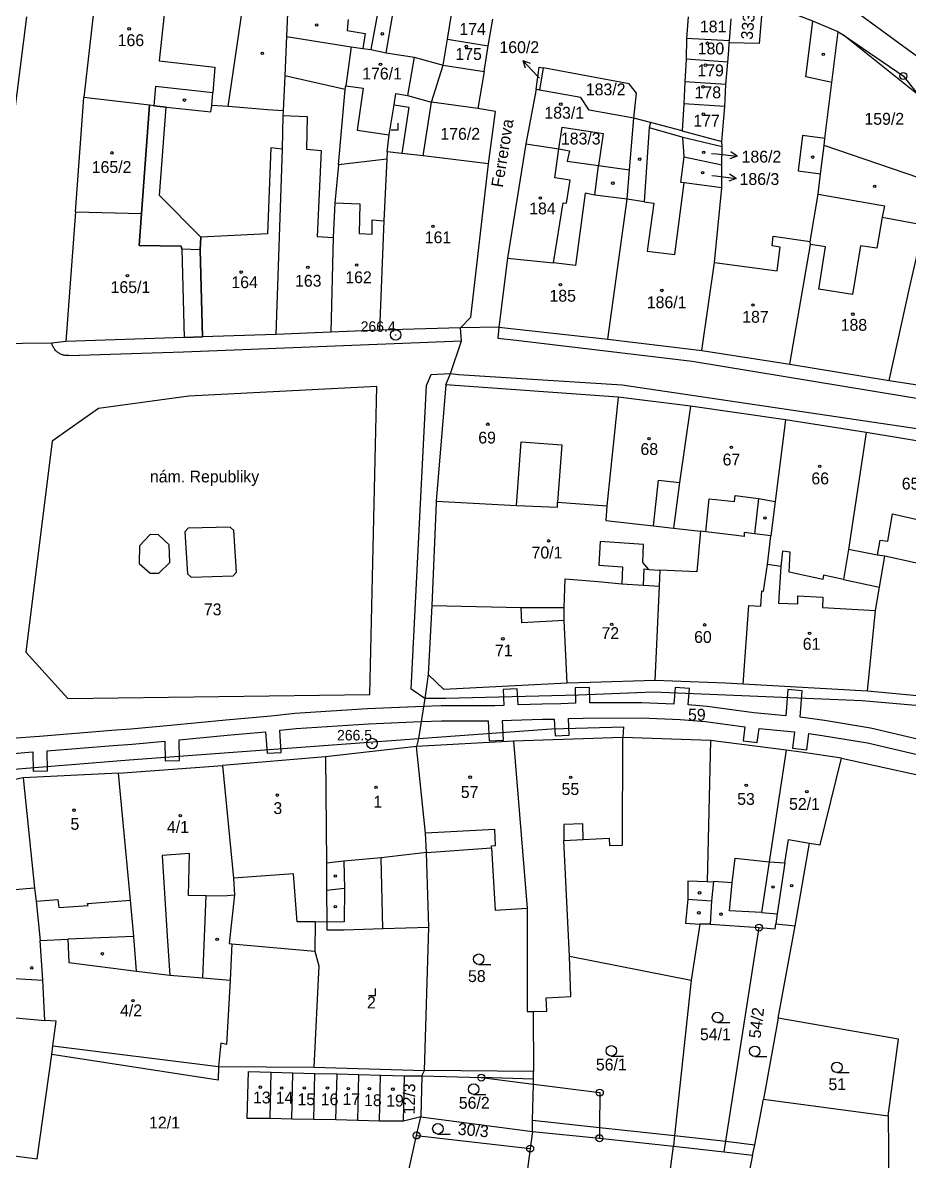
# Model space of a CAD drawing. Extents: x -784124 to -780570, y -980818 to -976926.
# Drawn here: x -782314.6 to -782187.5, y -979668 to -979504.8 of the extents above; entities that cross this region are included whole.
import ezdxf
from ezdxf.enums import TextEntityAlignment as Align

# ---------------------------------------------------------------- set-up
doc = ezdxf.new("R2010")
doc.units = 0
doc.header["$LTSCALE"] = 3.138375
doc.header["$MEASUREMENT"] = 0
doc.linetypes.add('0_051C', pattern=[0])
for name, color, linetype in [('1008', 1, 'CONTINUOUS'), ('101', 1, 'CONTINUOUS'), ('1016', 1, 'CONTINUOUS'), ('1029', 1, 'CONTINUOUS'), ('105', 1, 'CONTINUOUS'), ('18', 1, 'CONTINUOUS'), ('21800', 1, 'CONTINUOUS'), ('21900', 1, 'CONTINUOUS'), ('21999', 1, 'CONTINUOUS'), ('23700', 1, 'CONTINUOUS'), ('304', 1, 'CONTINUOUS'), ('319', 1, 'CONTINUOUS'), ('402', 1, 'CONTINUOUS'), ('404', 1, 'CONTINUOUS')]:
    doc.layers.add(name, color=color, linetype=linetype)

# ---------------------------------------------------------------- blocks, each defined once
blk = doc.blocks.new('4_02$0')
at = {"layer": '404', "color": 255, "linetype": 'Continuous'}
blk.add_circle((-0.01, 0), 0.175, dxfattribs=at)
blk = doc.blocks.new('1029$1')
at = {"layer": '1029', "color": 6, "linetype": 'Continuous'}
for p, q in [((0, 3), (-0.5, 2)), ((0, 0), (0, 3)), ((0, 3), (0.5, 2))]:
    blk.add_line(p, q, dxfattribs=at)
blk = doc.blocks.new('3_04$3')
at = {"layer": '304', "color": 255, "linetype": 'Continuous'}
blk.add_line((0.01, 0), (1.76, 0), dxfattribs=at)
blk.add_circle((0.01, 0.75), 0.75, dxfattribs=at)
blk = doc.blocks.new('3_19$9')
at = {"layer": '319', "color": 255, "linetype": 'Continuous'}
for p, q in [((-1, 0), (0, 0)), ((0, 0), (0, 1))]:
    blk.add_line(p, q, dxfattribs=at)
blk = doc.blocks.new('1_01$18')
at = {"layer": '101', "color": 3, "linetype": 'Continuous'}
for radius in [0.75, 0.03]:
    blk.add_circle((0, 0), radius, dxfattribs=at)
blk = doc.blocks.new('1_05$19')
at = {"layer": '105', "color": 3, "linetype": 'Continuous'}
for radius in [0.5, 0.0303]:
    blk.add_circle((0, 0), radius, dxfattribs=at)

msp = doc.modelspace()

# ---------------------------------------------------------------- linework, layer by layer
at = {"layer": '1029', "color": 255, "linetype": 'Continuous'}
for p, q in [((-782240.55, -979512.75), (-782240.87, -979512.41)), ((-782215.87, -979523.54), (-782215.17, -979523.61)), ((-782215.83, -979526.71), (-782215.32, -979526.77))]:
    msp.add_line(p, q, dxfattribs=at)
at = {"layer": '21800', "color": 255, "linetype": 'Continuous'}
for p, q in [((-782285.16, -979516.81), (-782282.76, -979500.5)), ((-782294.34, -979503.64), (-782295.04, -979510.26)), ((-782267.95, -979504.34), (-782268.09, -979505.9)), ((-782263.75, -979503.49), (-782264.72, -979508.66)), ((-782202.37, -979512.54), (-782201.34, -979504.6)), ((-782268.09, -979505.9), (-782265.51, -979506.33)), ((-782265.51, -979506.33), (-782265.84, -979508.52)), ((-782186.26, -979515.14), (-782196.99, -979506.52)), ((-782267.53, -979508.27), (-782268.29, -979513.85)), ((-782295.04, -979510.26), (-782287.09, -979511.19)), ((-782258.51, -979509.76), (-782259.45, -979515.25)), ((-782287.09, -979511.19), (-782287.37, -979514.84)), ((-782248.48, -979511.8), (-782249.36, -979517.11)), ((-782198.62, -979513.38), (-782202.37, -979512.54)), ((-782268.38, -979514.37), (-782268.29, -979513.85)), ((-782268.29, -979513.85), (-782265.82, -979514.19)), ((-782265.82, -979514.19), (-782266.67, -979520.22)), ((-782295.82, -979516.71), (-782287.63, -979517.58)), ((-782287.63, -979517.58), (-782287.51, -979516.67)), ((-782261.36, -979516.57), (-782259.26, -979516.91)), ((-782259.26, -979516.91), (-782260.28, -979523.56)), ((-782257.21, -979523.87), (-782256.03, -979516.18)), ((-782277.32, -979518.1), (-782273.82, -979518.25)), ((-782273.82, -979518.25), (-782273.94, -979522.94)), ((-782224.62, -979519.1), (-782224.79, -979519.82)), ((-782266.67, -979520.22), (-782262.07, -979520.85)), ((-782224.79, -979519.82), (-782225.51, -979530.48)), ((-782224.79, -979519.82), (-782219.99, -979521.2)), ((-782202.81, -979520.95), (-782203.45, -979526.05)), ((-782199.65, -979521.4), (-782202.81, -979520.95)), ((-782273.94, -979522.94), (-782271.85, -979523.11)), ((-782271.85, -979523.11), (-782272.39, -979535.46)), ((-782232.59, -979529.54), (-782232.07, -979525.29)), ((-782203.45, -979526.05), (-782200.24, -979526.47)), ((-782221.13, -979538.03), (-782219.8, -979527.77)), ((-782269.85, -979530.63), (-782266.31, -979530.76)), ((-782233.97, -979529.23), (-782235.38, -979539.58)), ((-782232.59, -979529.54), (-782233.97, -979529.23)), ((-782227.96, -979530.09), (-782232.59, -979529.54)), ((-782225.51, -979530.48), (-782227.96, -979530.09)), ((-782225.51, -979530.48), (-782224.14, -979530.65)), ((-782224.14, -979530.65), (-782225.08, -979537.54)), ((-782200.57, -979529.39), (-782191.06, -979531.05)), ((-782297.93, -979536.74), (-782297.59, -979532.15)), ((-782266.31, -979530.76), (-782266.37, -979535.03)), ((-782191.06, -979531.05), (-782191.41, -979532.66)), ((-782264.53, -979535.13), (-782264.52, -979533.05)), ((-782264.52, -979533.05), (-782262.84, -979533.18)), ((-782191.41, -979532.66), (-782192.16, -979537.14)), ((-782191.41, -979532.66), (-782185.48, -979533.76)), ((-782272.39, -979535.46), (-782270.09, -979535.61)), ((-782266.37, -979535.03), (-782264.53, -979535.13)), ((-782207.2, -979536.8), (-782207.04, -979535.39)), ((-782207.04, -979535.39), (-782201.72, -979536.18)), ((-782291.92, -979536.82), (-782297.93, -979536.74)), ((-782291.8, -979537.25), (-782291.92, -979536.82)), ((-782206.03, -979536.96), (-782207.2, -979536.8)), ((-782206.47, -979540.38), (-782206.03, -979536.96)), ((-782199.55, -979536.92), (-782201.7, -979536.58)), ((-782200.48, -979542.98), (-782199.55, -979536.92)), ((-782194.51, -979536.77), (-782195.65, -979543.76)), ((-782192.16, -979537.14), (-782194.51, -979536.77)), ((-782289.17, -979537.35), (-782288.86, -979549.84)), ((-782225.08, -979537.54), (-782221.13, -979538.03)), ((-782235.38, -979539.58), (-782238.53, -979539.21)), ((-782215.47, -979539.15), (-782206.47, -979540.38)), ((-782195.65, -979543.76), (-782200.48, -979542.98)), ((-782246.34, -979548.44), (-782246.5, -979550.01)), ((-782246.5, -979550.01), (-782243.86, -979550.29)), ((-782243.86, -979550.29), (-782218.64, -979553.29)), ((-782291.58, -979551.96), (-782251.72, -979550.42)), ((-782308.02, -979552.48), (-782291.58, -979551.96)), ((-782218.64, -979553.29), (-782157.85, -979563.32)), ((-782256.04, -979555.24), (-782253.3, -979555.1)), ((-782253.3, -979555.1), (-782252.15, -979555.22)), ((-782257.6, -979573.77), (-782256.74, -979556.82)), ((-782256.74, -979556.82), (-782256.04, -979555.24)), ((-782252.15, -979555.22), (-782228.7, -979556.7)), ((-782228.7, -979556.7), (-782179.4, -979564)), ((-782290.82, -979558.35), (-782303.74, -979560.1)), ((-782263.83, -979556.94), (-782290.82, -979558.35)), ((-782264.87, -979601.08), (-782263.83, -979556.94)), ((-782303.74, -979560.1), (-782310.4, -979564.77)), ((-782310.4, -979564.77), (-782314.19, -979595.01)), ((-782243.82, -979574.02), (-782243.15, -979564.87)), ((-782243.15, -979564.87), (-782237.31, -979565.31)), ((-782237.31, -979565.31), (-782237.94, -979573.53)), ((-782224.17, -979576.89), (-782223.49, -979570.39)), ((-782223.49, -979570.39), (-782220.46, -979570.72)), ((-782216.69, -979577.76), (-782216.19, -979573.04)), ((-782216.19, -979573.04), (-782212.58, -979573.44)), ((-782212.58, -979573.44), (-782212.48, -979572.57)), ((-782212.48, -979572.57), (-782209.13, -979572.99)), ((-782209.13, -979572.99), (-782209.72, -979578.07)), ((-782209.13, -979572.99), (-782206.76, -979573.44)), ((-782258.92, -979600.3), (-782257.6, -979573.77)), ((-782190.59, -979579.13), (-782189.92, -979575.21)), ((-782189.92, -979575.21), (-782181.55, -979577.1)), ((-782290.9, -979577.26), (-782291.39, -979577.77)), ((-782291.39, -979577.77), (-782291, -979583.79)), ((-782284.87, -979577.09), (-782290.9, -979577.26)), ((-782284.36, -979577.58), (-782284.87, -979577.09)), ((-782283.99, -979583.56), (-782284.36, -979577.58)), ((-782296.36, -979578.16), (-782297.86, -979579.77)), ((-782295.13, -979578.21), (-782296.36, -979578.16)), ((-782293.62, -979579.65), (-782295.13, -979578.21)), ((-782293.52, -979582.15), (-782293.62, -979579.65)), ((-782231.85, -979579.17), (-782232.01, -979582.56)), ((-782225.63, -979579.57), (-782231.85, -979579.17)), ((-782225.73, -979582.18), (-782225.63, -979579.57)), ((-782192.09, -979581.14), (-782191.7, -979578.98)), ((-782191.7, -979578.98), (-782190.59, -979579.13)), ((-782297.86, -979579.77), (-782297.93, -979582.3)), ((-782297.93, -979582.3), (-782296.34, -979583.72)), ((-782295.09, -979583.69), (-782293.52, -979582.15)), ((-782232.01, -979582.56), (-782228.63, -979582.77)), ((-782228.63, -979582.77), (-782228.74, -979585.23)), ((-782224.85, -979583.15), (-782225.73, -979582.18)), ((-782205.94, -979582.75), (-782206.29, -979588.01)), ((-782296.34, -979583.72), (-782295.09, -979583.69)), ((-782291, -979583.79), (-782290.47, -979584.26)), ((-782290.47, -979584.26), (-782284.47, -979584.08)), ((-782284.47, -979584.08), (-782283.99, -979583.56)), ((-782225.62, -979585.43), (-782223.37, -979585.58)), ((-782196.96, -979584.61), (-782191.8, -979585.71)), ((-782203.5, -979588.1), (-782203.51, -979586.95)), ((-782203.51, -979586.95), (-782199.93, -979587.12)), ((-782199.93, -979587.12), (-782199.96, -979588.63)), ((-782243.08, -979590.8), (-782243.17, -979588.64)), ((-782206.29, -979588.01), (-782203.5, -979588.1)), ((-782199.96, -979588.63), (-782192.36, -979589.06)), ((-782237.01, -979590.5), (-782243.08, -979590.8)), ((-782314.19, -979595.01), (-782308.15, -979601.67)), ((-782256.97, -979601.64), (-782258.92, -979600.3)), ((-782224.17, -979600.74), (-782234.94, -979601.19)), ((-782194.27, -979602), (-782224.17, -979600.74)), ((-782308.15, -979601.67), (-782264.87, -979601.08)), ((-782253.94, -979601.65), (-782256.97, -979601.64)), ((-782234.94, -979601.19), (-782253.94, -979601.65)), ((-782179.64, -979603.25), (-782194.27, -979602)), ((-782238.83, -979606.02), (-782228.5, -979605.7)), ((-782228.5, -979605.7), (-782228.6, -979607.26)), ((-782299.36, -979610.46), (-782257.87, -979607.39)), ((-782257.87, -979607.39), (-782238.83, -979606.02)), ((-782228.64, -979622.69), (-782228.6, -979607.26)), ((-782327.38, -979612.73), (-782299.36, -979610.46)), ((-782246.92, -979620.44), (-782256.89, -979620.97)), ((-782246.84, -979622.74), (-782246.92, -979620.44)), ((-782234.32, -979619.62), (-782237.05, -979619.73)), ((-782237.05, -979619.73), (-782237.05, -979622.02)), ((-782234.27, -979621.87), (-782234.32, -979619.62)), ((-782237.05, -979622.02), (-782234.27, -979621.87)), ((-782236.23, -979638.59), (-782237.05, -979622.02)), ((-782234.27, -979621.87), (-782230.54, -979621.7)), ((-782230.54, -979621.7), (-782230.51, -979622.74)), ((-782205.37, -979625.23), (-782204.86, -979621.89)), ((-782204.86, -979621.89), (-782201.85, -979622.4)), ((-782247.43, -979622.78), (-782246.84, -979622.74)), ((-782247.41, -979623.05), (-782247.43, -979622.78)), ((-782230.51, -979622.74), (-782228.64, -979622.69)), ((-782290.7, -979623.9), (-782294.63, -979624.16)), ((-782294.63, -979624.16), (-782293.9, -979635.71)), ((-782290.84, -979629.91), (-782290.7, -979623.9)), ((-782268.56, -979624.97), (-782271.09, -979625.24)), ((-782263.22, -979624.48), (-782268.56, -979624.97)), ((-782268.56, -979624.97), (-782268.5, -979628.91)), ((-782256.75, -979623.74), (-782263.22, -979624.48)), ((-782263.01, -979634.61), (-782263.22, -979624.48)), ((-782212.89, -979628.08), (-782212.47, -979624.54)), ((-782212.47, -979624.54), (-782207.59, -979625.06)), ((-782207.59, -979625.06), (-782208.72, -979632.34)), ((-782275.82, -979626.8), (-782284.4, -979627.41)), ((-782275.25, -979633.65), (-782275.82, -979626.8)), ((-782219.28, -979627.82), (-782219.29, -979630.41)), ((-782216.48, -979627.92), (-782219.28, -979627.82)), ((-782212.89, -979628.08), (-782215.58, -979627.9)), ((-782213.31, -979632.11), (-782212.89, -979628.08)), ((-782312.91, -979628.84), (-782315.73, -979629.09)), ((-782288.32, -979629.93), (-782290.84, -979629.91)), ((-782288.79, -979641.7), (-782288.32, -979629.93)), ((-782288.32, -979629.93), (-782285.31, -979629.88)), ((-782285.31, -979629.88), (-782284.27, -979629.78)), ((-782268.5, -979628.91), (-782271.08, -979629.18)), ((-782268.5, -979628.91), (-782268.52, -979633.69)), ((-782312.71, -979630.7), (-782309.59, -979630.45)), ((-782309.59, -979630.45), (-782309.45, -979631.61)), ((-782309.45, -979631.61), (-782305.24, -979631.33)), ((-782305.32, -979631.02), (-782299.18, -979630.56)), ((-782305.24, -979631.33), (-782305.32, -979631.02)), ((-782219.29, -979630.41), (-782219.62, -979633.87)), ((-782219.29, -979630.41), (-782215.9, -979630.66)), ((-782208.72, -979632.34), (-782213.31, -979632.11)), ((-782208.72, -979632.34), (-782206.47, -979632.51)), ((-782272.71, -979633.69), (-782275.25, -979633.65)), ((-782268.52, -979633.69), (-782271.03, -979633.7)), ((-782219.62, -979633.87), (-782217.56, -979634.01)), ((-782298.68, -979635.77), (-782308.16, -979636.15)), ((-782293.9, -979635.71), (-782293.53, -979641.32)), ((-782284.63, -979636.83), (-782272.73, -979637.89)), ((-782326.17, -979641.2), (-782311.72, -979642.04)), ((-782310.28, -979651.45), (-782286.55, -979654.41)), ((-782241.38, -979656.21), (-782248.87, -979655.99)), ((-782241.4, -979656.94), (-782241.38, -979656.21)), ((-782241.38, -979656.21), (-782241.37, -979655.1)), ((-782241.53, -979662.1), (-782241.4, -979656.94)), ((-782241.53, -979663.71), (-782241.53, -979662.1)), ((-782241.53, -979662.1), (-782231.94, -979663.13)), ((-782190.57, -979661.46), (-782190.5, -979666.33)), ((-782231.94, -979663.13), (-782221.18, -979664.28)), ((-782221.18, -979664.28), (-782213.81, -979665.13)), ((-782213.81, -979665.13), (-782209.66, -979665.61)), ((-782190.5, -979666.33), (-782190.49, -979671.21))]:
    msp.add_line(p, q, dxfattribs=at)
msp.add_lwpolyline([(-782308.02, -979552.48), (-782308.151, -979552.492), (-782308.283, -979552.496), (-782308.415, -979552.492), (-782308.547, -979552.48), (-782308.677, -979552.46), (-782308.806, -979552.432), (-782308.933, -979552.397), (-782309.058, -979552.354), (-782309.18, -979552.304), (-782309.299, -979552.246), (-782309.414, -979552.182), (-782309.525, -979552.11), (-782309.632, -979552.033), (-782309.733, -979551.948), (-782309.83, -979551.858), (-782309.921, -979551.762), (-782310.006, -979551.661), (-782310.084, -979551.555), (-782310.156, -979551.445), (-782310.222, -979551.33), (-782310.28, -979551.212), (-782310.331, -979551.09), (-782310.375, -979550.966), (-782310.411, -979550.839), (-782310.44, -979550.71)], dxfattribs=at)
at = {"layer": '21900', "color": 3, "linetype": 'Continuous'}
for p, q in [((-782303.91, -979498.15), (-782305.86, -979515.52)), ((-782276.55, -979501.25), (-782276.78, -979506.79)), ((-782315.85, -979518.27), (-782314.02, -979503.96)), ((-782253.72, -979507.17), (-782253.12, -979503.34)), ((-782247.87, -979508.11), (-782247.23, -979504.28)), ((-782219.23, -979503.95), (-782219.45, -979507.05)), ((-782213.31, -979507.39), (-782213.04, -979504.26)), ((-782195.25, -979503.15), (-782185.3, -979510.39)), ((-782197.74, -979506.12), (-782196.99, -979506.52)), ((-782276.78, -979506.79), (-782277.06, -979512.41)), ((-782254.35, -979510.87), (-782253.72, -979507.17)), ((-782253.72, -979507.17), (-782247.87, -979508.11)), ((-782219.45, -979507.05), (-782219.53, -979510.02)), ((-782213.31, -979507.39), (-782219.45, -979507.05)), ((-782213.33, -979507.69), (-782213.31, -979507.39)), ((-782256.03, -979516.18), (-782254.35, -979510.87)), ((-782219.53, -979510.02), (-782219.7, -979513.3)), ((-782213.54, -979510.48), (-782219.53, -979510.02)), ((-782213.81, -979513.68), (-782213.54, -979510.48)), ((-782277.06, -979512.41), (-782277.28, -979517.42)), ((-782239.99, -979511.29), (-782240.55, -979514.45)), ((-782241.03, -979514.35), (-782242.48, -979522.16)), ((-782240.55, -979514.45), (-782241.03, -979514.35)), ((-782219.7, -979513.3), (-782219.84, -979516.43)), ((-782213.81, -979513.68), (-782219.7, -979513.3)), ((-782213.98, -979516.81), (-782213.81, -979513.68)), ((-782307.06, -979531.89), (-782305.86, -979515.52)), ((-782296.46, -979516.64), (-782305.86, -979515.52)), ((-782295.82, -979516.71), (-782296.46, -979516.64)), ((-782219.84, -979516.43), (-782220.07, -979520.32)), ((-782213.98, -979516.81), (-782219.84, -979516.43)), ((-782214.39, -979521.85), (-782213.98, -979516.81)), ((-782227.65, -979525.87), (-782227.02, -979518.48)), ((-782220.07, -979520.32), (-782214.39, -979521.85)), ((-782242.48, -979522.16), (-782245.1, -979538.53)), ((-782242.48, -979522.16), (-782237.76, -979522.89)), ((-782214.4, -979525.16), (-782214.36, -979522.56)), ((-782214.36, -979522.56), (-782214.39, -979521.85)), ((-782184.21, -979527.7), (-782199.72, -979522.38)), ((-782277.41, -979522.92), (-782278.33, -979549.47)), ((-782262.39, -979523.29), (-782262.44, -979524.38)), ((-782219.81, -979524.03), (-782214.4, -979525.16)), ((-782262.44, -979524.38), (-782269.36, -979525.17)), ((-782232.07, -979525.29), (-782227.65, -979525.87)), ((-782214.41, -979528.48), (-782214.4, -979525.16)), ((-782307.06, -979531.89), (-782308.43, -979550.51)), ((-782245.1, -979538.53), (-782246.34, -979548.44)), ((-782251.85, -979548.55), (-782263.46, -979548.86)), ((-782246.34, -979548.44), (-782251.85, -979548.55)), ((-782246.34, -979548.44), (-782230.73, -979550.16)), ((-782291.49, -979549.93), (-782308.43, -979550.51)), ((-782270.47, -979549.18), (-782278.33, -979549.47)), ((-782263.46, -979548.86), (-782270.47, -979549.18)), ((-782230.73, -979550.16), (-782217.28, -979551.78)), ((-782217.28, -979551.78), (-782204.64, -979553.76)), ((-782204.64, -979553.76), (-782190.4, -979556.06)), ((-782253.97, -979556.72), (-782255.33, -979573.37)), ((-782229.24, -979558.48), (-782253.97, -979556.72)), ((-782190.4, -979556.06), (-782173.19, -979558.73)), ((-782229.24, -979558.48), (-782230.87, -979574.07)), ((-782218.9, -979559.76), (-782229.24, -979558.48)), ((-782205.26, -979561.7), (-782218.9, -979559.76)), ((-782193.72, -979563.52), (-782205.26, -979561.7)), ((-782193.72, -979563.52), (-782196.23, -979580.29)), ((-782179.18, -979565.93), (-782193.72, -979563.52)), ((-782221.3, -979577.24), (-782217.45, -979577.67)), ((-782207.86, -979582.47), (-782207.36, -979578.37)), ((-782208.42, -979586.27), (-782207.86, -979582.47)), ((-782236.99, -979588.63), (-782236.85, -979584.53)), ((-782236.85, -979584.53), (-782232.12, -979584.9)), ((-782225.62, -979585.43), (-782225.53, -979583.1)), ((-782255.96, -979588.33), (-782256.47, -979598.23)), ((-782211.32, -979599.6), (-782210.54, -979588.33)), ((-782193.51, -979600.61), (-782211.32, -979599.6)), ((-782177.97, -979602.09), (-782193.51, -979600.61)), ((-782258.17, -979608.54), (-782271.22, -979610.02)), ((-782244.24, -979607.76), (-782258.17, -979608.54)), ((-782244.24, -979607.76), (-782242.28, -979631.73)), ((-782205.19, -979609.05), (-782216.04, -979607.7)), ((-782271.22, -979610.02), (-782286, -979611.25)), ((-782300.88, -979612.34), (-782286, -979611.25)), ((-782314.57, -979613.04), (-782330.41, -979616.38)), ((-782300.88, -979612.34), (-782314.57, -979613.04)), ((-782256.75, -979623.74), (-782247.41, -979623.05)), ((-782256.39, -979634.45), (-782256.75, -979623.74)), ((-782257.02, -979654.99), (-782256.39, -979634.45)), ((-782216.06, -979633.99), (-782209.05, -979634.5)), ((-782206.64, -979633.97), (-782203.9, -979634.24)), ((-782206.3, -979647.49), (-782203.9, -979634.24)), ((-782284.63, -979636.83), (-782284.86, -979642.04)), ((-782308.01, -979639.51), (-782298.32, -979640.72)), ((-782284.86, -979642.04), (-782285.41, -979651.26)), ((-782326.51, -979646.51), (-782311.47, -979647.79)), ((-782206.3, -979647.49), (-782208.4, -979659.09)), ((-782286.55, -979654.41), (-782272.89, -979654.49)), ((-782272.89, -979654.49), (-782257.02, -979654.99)), ((-782279.16, -979661.84), (-782279.02, -979655.22)), ((-782279.02, -979655.22), (-782275.89, -979655.29)), ((-782276.05, -979661.97), (-782275.89, -979655.29)), ((-782275.89, -979655.29), (-782272.73, -979655.41)), ((-782272.89, -979662.02), (-782272.73, -979655.41)), ((-782272.73, -979655.41), (-782269.52, -979655.47)), ((-782269.73, -979662.05), (-782269.52, -979655.47)), ((-782269.52, -979655.47), (-782266.45, -979655.55)), ((-782266.59, -979662.16), (-782266.45, -979655.55)), ((-782266.45, -979655.55), (-782263.34, -979655.64)), ((-782263.45, -979662.25), (-782263.34, -979655.64)), ((-782263.34, -979655.64), (-782259.87, -979655.74)), ((-782260.02, -979662.25), (-782259.87, -979655.74)), ((-782259.87, -979655.74), (-782257.39, -979655.74)), ((-782257.39, -979655.74), (-782257.55, -979661.61)), ((-782257.39, -979655.74), (-782257.02, -979654.99)), ((-782257.39, -979655.74), (-782248.87, -979655.99)), ((-782276.05, -979661.97), (-782279.16, -979661.84)), ((-782272.89, -979662.02), (-782276.05, -979661.97)), ((-782269.73, -979662.05), (-782272.89, -979662.02)), ((-782266.59, -979662.16), (-782269.73, -979662.05)), ((-782263.45, -979662.25), (-782266.59, -979662.16)), ((-782260.02, -979662.25), (-782263.45, -979662.25)), ((-782257.55, -979661.61), (-782260.02, -979662.25)), ((-782258.15, -979664.29), (-782257.55, -979661.61)), ((-782257.55, -979661.61), (-782241.53, -979663.71)), ((-782261.76, -979680.45), (-782258.15, -979664.29)), ((-782258.15, -979664.29), (-782241.87, -979666.18)), ((-782241.53, -979663.71), (-782241.87, -979666.18)), ((-782241.53, -979663.71), (-782231.95, -979664.68)), ((-782231.94, -979663.13), (-782231.95, -979664.68)), ((-782231.95, -979664.68), (-782221.33, -979665.83)), ((-782223.58, -979683.31), (-782221.33, -979665.83)), ((-782221.33, -979665.83), (-782214.05, -979666.65)), ((-782241.87, -979666.18), (-782243.26, -979676.43)), ((-782214.05, -979666.65), (-782210.01, -979667.11)), ((-782210.01, -979667.11), (-782210.52, -979669.72))]:
    msp.add_line(p, q, dxfattribs=at)
for points in [[(-782262.51, -979509.14), (-782261.6, -979503.87), (-782261.12, -979500.66), (-782260.93, -979499.63), (-782259.58, -979490.45)], [(-782208.58, -979502.13), (-782209.05, -979507.76), (-782213.33, -979507.69)], [(-782197.74, -979506.12), (-782201.34, -979504.6), (-782203.61, -979503.74), (-782208.58, -979502.13)], [(-782199.72, -979522.38), (-782199.65, -979521.4), (-782198.62, -979513.38), (-782197.74, -979506.12)], [(-782276.78, -979506.79), (-782267.53, -979508.27), (-782265.84, -979508.52), (-782264.72, -979508.66), (-782262.51, -979509.14)], [(-782213.54, -979510.48), (-782213.39, -979508.79), (-782213.33, -979507.69)], [(-782196.99, -979506.52), (-782188.39, -979512.44), (-782186.26, -979515.14)], [(-782262.51, -979509.14), (-782258.51, -979509.76), (-782254.35, -979510.87)], [(-782254.35, -979510.87), (-782248.48, -979511.8), (-782247.87, -979508.11)], [(-782269.36, -979525.17), (-782268.38, -979514.37), (-782277.06, -979512.41)], [(-782241.03, -979514.35), (-782240.56, -979511.19), (-782239.99, -979511.29)], [(-782227.02, -979518.48), (-782226.64, -979514.92), (-782227.68, -979513.56), (-782239.99, -979511.29)], [(-782277.28, -979517.42), (-782279.54, -979517.28), (-782285.16, -979516.81), (-782287.51, -979516.67), (-782287.37, -979514.84)], [(-782262.39, -979523.29), (-782262.07, -979520.85), (-782261.36, -979516.57), (-782261.12, -979514.93), (-782259.45, -979515.25), (-782256.03, -979516.18)], [(-782227.02, -979518.48), (-782233.39, -979517.35), (-782234.61, -979515.51), (-782240.55, -979514.45)], [(-782307.06, -979531.89), (-782297.59, -979532.15), (-782296.46, -979516.64)], [(-782277.28, -979517.42), (-782277.32, -979518.1), (-782277.41, -979522.92)], [(-782247.85, -979525.03), (-782246.86, -979517.52), (-782249.36, -979517.11), (-782256.03, -979516.18)], [(-782220.07, -979520.32), (-782224.62, -979519.1), (-782227.02, -979518.48)], [(-782219.81, -979524.03), (-782219.99, -979521.2), (-782214.36, -979522.56)], [(-782204.64, -979553.76), (-782201.7, -979536.58), (-782201.72, -979536.18), (-782200.57, -979529.39), (-782200.24, -979526.47), (-782199.72, -979522.38)], [(-782277.41, -979522.92), (-782279.06, -979522.75), (-782279.52, -979535.08), (-782289.08, -979535.54), (-782289.17, -979537.35), (-782291.8, -979537.25), (-782291.49, -979549.93)], [(-782247.85, -979525.03), (-782257.21, -979523.87), (-782260.28, -979523.56), (-782262.39, -979523.29)], [(-782245.1, -979538.53), (-782238.53, -979539.21), (-782237.12, -979530.64), (-782236.64, -979530.68), (-782236.12, -979527.38), (-782238.35, -979527.02), (-782237.76, -979522.89)], [(-782214.41, -979528.48), (-782219.8, -979527.77), (-782220.29, -979527.7), (-782219.81, -979524.03)], [(-782269.36, -979525.17), (-782269.85, -979530.63), (-782270.09, -979535.61), (-782270.47, -979549.18)], [(-782262.44, -979524.38), (-782262.84, -979533.18), (-782263.46, -979548.86)], [(-782251.85, -979548.55), (-782250.39, -979547.01), (-782247.85, -979525.03)], [(-782230.73, -979550.16), (-782227.96, -979530.09), (-782227.65, -979525.87)], [(-782217.28, -979551.78), (-782215.47, -979539.15), (-782214.41, -979528.48)], [(-782190.4, -979556.06), (-782187.38, -979542.44), (-782186.56, -979538.7), (-782185.48, -979533.76), (-782184.21, -979527.7)], [(-782253.97, -979556.72), (-782253.3, -979555.1), (-782251.72, -979550.42), (-782251.85, -979548.55)], [(-782278.33, -979549.47), (-782288.86, -979549.84), (-782291.49, -979549.93)], [(-782308.43, -979550.51), (-782310.44, -979550.71), (-782318.92, -979550.84), (-782322.72, -979550.75)], [(-782218.9, -979559.76), (-782220.46, -979570.72), (-782221.3, -979577.24)], [(-782205.26, -979561.7), (-782206.76, -979573.44), (-782207.36, -979578.37)], [(-782255.33, -979573.37), (-782255.35, -979573.63), (-782255.96, -979588.33)], [(-782255.33, -979573.37), (-782243.82, -979574.02), (-782237.94, -979574.25), (-782237.94, -979573.53), (-782230.87, -979574.07)], [(-782230.87, -979574.07), (-782231.01, -979576.13), (-782224.17, -979576.89), (-782221.3, -979577.24)], [(-782217.45, -979577.67), (-782217.98, -979583.5), (-782223.29, -979583.26)], [(-782207.36, -979578.37), (-782209.72, -979578.07), (-782211.19, -979577.87), (-782211.21, -979578.43), (-782212.69, -979578.27), (-782216.69, -979577.76), (-782217.45, -979577.67)], [(-782196.23, -979580.29), (-782196.96, -979584.61), (-782199.81, -979583.99), (-782199.92, -979584.62), (-782204.75, -979583.54), (-782204.6, -979580.71), (-782205.69, -979580.54), (-782205.94, -979582.75), (-782207.86, -979582.47)], [(-782191.02, -979581.28), (-782192.09, -979581.14), (-782196.23, -979580.29)], [(-782193.51, -979600.61), (-782192.36, -979589.06), (-782191.8, -979585.71), (-782191.02, -979581.28)], [(-782182.82, -979582.84), (-782186.69, -979582.22), (-782191.02, -979581.28)], [(-782225.53, -979583.1), (-782224.85, -979583.15), (-782223.29, -979583.26)], [(-782223.29, -979583.26), (-782223.37, -979585.58), (-782224, -979599.08)], [(-782232.12, -979584.9), (-782228.74, -979585.23), (-782225.62, -979585.43)], [(-782210.54, -979588.33), (-782208.8, -979588.44), (-782208.66, -979586.25), (-782208.42, -979586.27)], [(-782255.96, -979588.33), (-782243.17, -979588.64), (-782236.99, -979588.63)], [(-782236.55, -979599.45), (-782237.01, -979590.5), (-782236.99, -979588.63)], [(-782256.47, -979598.23), (-782256.97, -979601.64), (-782257.87, -979607.39), (-782258.17, -979608.54)], [(-782236.55, -979599.45), (-782254.27, -979600.35), (-782256.47, -979598.23)], [(-782224, -979599.08), (-782233.23, -979599.39), (-782236.55, -979599.45)], [(-782211.32, -979599.6), (-782213.88, -979599.46), (-782224, -979599.08)], [(-782197.25, -979610.21), (-782180.68, -979613.85), (-782178.35, -979603.35), (-782177.97, -979602.09)], [(-782216.04, -979607.7), (-782228.6, -979607.26), (-782244.24, -979607.76)], [(-782256.75, -979623.74), (-782256.89, -979620.97), (-782258.17, -979608.54)], [(-782216.04, -979607.7), (-782216.48, -979627.92), (-782215.58, -979627.9), (-782215.9, -979630.66), (-782216.06, -979633.99)], [(-782271.22, -979610.02), (-782271.09, -979625.24), (-782271.08, -979629.18), (-782271.03, -979633.7)], [(-782205.19, -979609.05), (-782207.59, -979625.06), (-782205.37, -979625.23), (-782206.47, -979632.51), (-782206.64, -979633.97)], [(-782197.25, -979610.21), (-782203, -979609.36), (-782205.19, -979609.05)], [(-782203.9, -979634.24), (-782201.85, -979622.4), (-782200.29, -979622.62), (-782197.25, -979610.21)], [(-782286, -979611.25), (-782284.4, -979627.41), (-782284.27, -979629.78), (-782285.03, -979636.79), (-782284.63, -979636.83)], [(-782314.57, -979613.04), (-782312.91, -979628.84), (-782312.71, -979630.7), (-782312.11, -979636.35)], [(-782298.32, -979640.72), (-782298.68, -979635.77), (-782299.18, -979630.56), (-782300.88, -979612.34)], [(-782247.41, -979623.05), (-782246.9, -979631.99), (-782242.28, -979631.73)], [(-782242.28, -979631.73), (-782242.32, -979646.54), (-782241.42, -979646.53)], [(-782271.03, -979633.7), (-782272.71, -979633.69), (-782272.73, -979637.89), (-782272.17, -979639.98), (-782272.89, -979654.49)], [(-782271.03, -979633.7), (-782271.03, -979634.83), (-782268.53, -979634.83), (-782263.01, -979634.61), (-782256.39, -979634.45)], [(-782216.06, -979633.99), (-782217.56, -979634.01), (-782218.78, -979642.04)], [(-782214.05, -979666.65), (-782213.81, -979665.13), (-782209.05, -979634.5)], [(-782209.05, -979634.5), (-782206.77, -979634.66), (-782206.64, -979633.97)], [(-782312.11, -979636.35), (-782308.16, -979636.15), (-782308.01, -979639.51)], [(-782311.47, -979647.79), (-782311.72, -979642.04), (-782312.11, -979636.35)], [(-782241.42, -979646.53), (-782239.47, -979646.48), (-782239.6, -979644.58), (-782236.02, -979644.38), (-782236.23, -979638.59), (-782218.78, -979642.04)], [(-782298.32, -979640.72), (-782293.53, -979641.32), (-782288.79, -979641.7), (-782284.86, -979642.04)], [(-782218.78, -979642.04), (-782221.18, -979664.28), (-782221.33, -979665.83)], [(-782241.42, -979646.53), (-782241.37, -979655.1), (-782257.02, -979654.99)], [(-782310.45, -979652.69), (-782310.28, -979651.45), (-782309.8, -979647.9), (-782311.47, -979647.79)], [(-782208.4, -979659.09), (-782190.57, -979661.46), (-782189.07, -979650.48), (-782206.3, -979647.49)], [(-782285.41, -979651.26), (-782286.21, -979651.08), (-782286.55, -979654.41)], [(-782340.51, -979664), (-782312.56, -979667.63), (-782310.45, -979652.69)], [(-782286.55, -979654.41), (-782286.58, -979656.36), (-782310.45, -979652.69)], [(-782279.16, -979661.84), (-782282.46, -979661.85), (-782282.25, -979655.14), (-782279.02, -979655.22)], [(-782248.87, -979655.99), (-782241.4, -979656.94), (-782231.89, -979658.15), (-782231.94, -979663.13)], [(-782210.01, -979667.11), (-782209.66, -979665.61), (-782208.4, -979659.09)]]:
    msp.add_lwpolyline(points, dxfattribs=at)
at = {"layer": '21999', "color": 3, "linetype": 'Continuous'}
for points in [[(-782287.37, -979514.84), (-782295.56, -979513.97), (-782295.82, -979516.71)], [(-782237.76, -979522.89), (-782237.28, -979519.77), (-782231.39, -979520.69), (-782232.07, -979525.29)], [(-782237.76, -979522.89), (-782236.24, -979523.17), (-782236.56, -979524.63), (-782232.07, -979525.29)]]:
    msp.add_lwpolyline(points, dxfattribs=at)
at = {"layer": '23700', "color": 255, "linetype": '0_051C'}
msp.add_lwpolyline([(-782294.07, -979516.89), (-782295.82, -979516.71), (-782296.46, -979516.64), (-782297.59, -979532.15), (-782297.93, -979536.74), (-782291.92, -979536.82), (-782291.8, -979537.25), (-782291.49, -979549.93), (-782288.86, -979549.84), (-782289.17, -979537.35), (-782289.08, -979535.54), (-782295, -979529.57), (-782294.07, -979516.89)], close=True, dxfattribs=at)
for points in [[(-782186.16, -979607.53), (-782193.1, -979605.9), (-782199.7, -979604.82), (-782203.18, -979604.35), (-782202.89, -979600.54), (-782204.93, -979600.38), (-782205.22, -979604.16), (-782209.82, -979603.72), (-782216.52, -979602.83), (-782219.21, -979602.58), (-782219.04, -979600.25), (-782221.08, -979600.1), (-782221.26, -979602.45), (-782225.88, -979602.27), (-782233.3, -979602.3), (-782233.37, -979600.08), (-782235.42, -979600.14), (-782235.35, -979602.34), (-782237.48, -979602.43), (-782240.14, -979602.48), (-782243.61, -979602.59), (-782243.72, -979600.28), (-782245.76, -979600.38), (-782245.66, -979602.67), (-782246.93, -979602.72), (-782254.64, -979602.7), (-782257.15, -979602.8), (-782265.17, -979603.14), (-782275.62, -979603.79), (-782278.98, -979604.18), (-782285.5, -979604.76), (-782293.41, -979605.53), (-782299.12, -979606.05), (-782301.82, -979606.24), (-782312.23, -979607.09), (-782316.18, -979607.41)], [(-782315.98, -979609.56), (-782313.16, -979609.31), (-782313.12, -979612.06), (-782311.07, -979612.02), (-782311.11, -979609.17), (-782301.66, -979608.4), (-782298.94, -979608.21), (-782294.26, -979607.77), (-782294.21, -979610.58), (-782292.16, -979610.54), (-782292.21, -979607.58), (-782285.3, -979606.91), (-782279.81, -979606.42), (-782279.59, -979609.52), (-782277.55, -979609.38), (-782277.77, -979606.21), (-782275.43, -979605.95), (-782265.05, -979605.3), (-782257.49, -979604.98), (-782254.6, -979604.86), (-782247.88, -979604.88), (-782247.74, -979607.71), (-782245.7, -979607.61), (-782245.83, -979604.83), (-782244.55, -979604.78), (-782240.08, -979604.64), (-782238.43, -979604.61), (-782238.31, -979607.02), (-782236.27, -979606.92), (-782236.38, -979604.55), (-782234.27, -979604.46), (-782225.92, -979604.43), (-782220.38, -979604.65), (-782216.76, -979604.97), (-782211.09, -979605.73), (-782211.35, -979607.73), (-782209.31, -979607.99), (-782209.06, -979605.96), (-782203.96, -979606.46), (-782204.25, -979608.76), (-782202.21, -979609.02), (-782201.93, -979606.7), (-782200.02, -979606.96), (-782193.52, -979608.02), (-782186.6, -979609.65)]]:
    msp.add_lwpolyline(points, dxfattribs=at)

# ---------------------------------------------------------------- block references
at = {"layer": '101', "color": 0, "linetype": 'ByBlock'}
for p in [(-782261.15, -979549.55), (-782264.54, -979608.12)]:
    msp.add_blockref('1_01$18', p, dxfattribs=at)
at = {"layer": '1029', "color": 0, "linetype": 'ByBlock'}
for p, rotation in [((-782240.87, -979512.41), 43), ((-782215.17, -979523.61), 264), ((-782215.32, -979526.77), 263)]:
    msp.add_blockref('1029$1', p, dxfattribs=dict(at, rotation=rotation))
at = {"layer": '105', "color": 0, "linetype": 'ByBlock'}
for p in [(-782188.39, -979512.44), (-782209.05, -979634.5), (-782248.87, -979655.99), (-782231.89, -979658.15), (-782258.15, -979664.29), (-782231.95, -979664.68), (-782241.87, -979666.18)]:
    msp.add_blockref('1_05$19', p, dxfattribs=at)
at = {"layer": '304', "color": 0, "linetype": 'ByBlock'}
for p in [(-782249.25, -979639.78), (-782215.02, -979648.12), (-782230.25, -979652.91), (-782209.69, -979652.97), (-782197.91, -979655.27), (-782249.98, -979658.4), (-782255.11, -979664.08)]:
    msp.add_blockref('3_04$3', p, dxfattribs=at)
at = {"layer": '319', "color": 0, "linetype": 'ByBlock'}
for p in [(-782260.78, -979520.18), (-782264.03, -979644.22)]:
    msp.add_blockref('3_19$9', p, dxfattribs=at)
at = {"layer": '402', "color": 0, "linetype": 'ByBlock'}
for p in [(-782272.46, -979505.13), (-782263.07, -979506.4), (-782280.26, -979509.2), (-782199.85, -979509.32), (-782291.42, -979515.9), (-782226.15, -979524.36), (-782201.36, -979524.07), (-782230.01, -979527.8), (-782192.47, -979528.26), (-782208.2, -979575.79), (-782269.8, -979627.1), (-782207.05, -979628.67), (-782204.37, -979628.48), (-782217.58, -979629.51), (-782269.8, -979631.49), (-782217.68, -979632.38), (-782214.52, -979632.57), (-782286.73, -979636.19), (-782303.19, -979638.25), (-782313.32, -979640.27)]:
    msp.add_blockref('4_02$0', p, dxfattribs=at)
at = {"layer": '404', "color": 0, "linetype": 'ByBlock'}
for p in [(-782299.35, -979505.68), (-782216.46, -979507.74), (-782251.01, -979508.21), (-782263.32, -979510.77), (-782216.73, -979510.89), (-782217.09, -979513.99), (-782237.47, -979516.48), (-782217.04, -979517.91), (-782301.81, -979523.46), (-782216.98, -979523.38), (-782217.14, -979526.31), (-782240.39, -979529.93), (-782255.8, -979533.98), (-782283.29, -979540.55), (-782273.73, -979539.85), (-782266.73, -979539.53), (-782299.59, -979541.06), (-782237.52, -979542.36), (-782222.99, -979543.18), (-782209.91, -979545.27), (-782195.6, -979546.58), (-782247.93, -979562.35), (-782224.82, -979564.42), (-782213.02, -979565.66), (-782200.35, -979568.37), (-782239.21, -979579.07), (-782230.16, -979591.02), (-782216.86, -979591.11), (-782201.81, -979592.33), (-782245.78, -979593.11), (-782250.46, -979612.94), (-782236.06, -979612.97), (-782210.89, -979614.11), (-782278.12, -979615.51), (-782263.95, -979614.4), (-782202.2, -979615), (-782307.26, -979617.67), (-782292.02, -979618.45), (-782298.81, -979644.97), (-782280.55, -979657.37), (-782277.47, -979657.49), (-782274.23, -979657.48), (-782270.92, -979657.5), (-782267.94, -979657.57), (-782264.9, -979657.57), (-782261.55, -979657.65)]:
    msp.add_blockref('4_02$0', p, dxfattribs=at)

# ---------------------------------------------------------------- texts
at = {"layer": '1008', "color": 255, "linetype": 'Continuous'}
msp.add_text('Ferrerova', height=1.7, rotation=81, dxfattribs=at).set_placement((-782245.29, -979528.57), align=Align.BOTTOM_LEFT)
msp.add_text('nám. Republiky', height=1.7, dxfattribs=at).set_placement((-782288.55, -979571.2), align=Align.BOTTOM_CENTER)
at = {"layer": '1016', "color": 214, "linetype": 'Continuous'}
for s, p in [('266.4', (-782261.15, -979549.55)), ('266.5', (-782264.54, -979608.12))]:
    msp.add_text(s, height=1.5, dxfattribs=at).set_placement(p, align=Align.BOTTOM_RIGHT)
at = {"layer": '18', "color": 255, "linetype": 'Continuous'}
for s, rotation, p in [('3330', 85, (-782209.26, -979504.82)), ('12/3', 89, (-782257.87, -979659.07)), ('30/3', 355, (-782250.14, -979664.88))]:
    msp.add_text(s, height=1.7, rotation=rotation, dxfattribs=at).set_placement(p, align=Align.BOTTOM_CENTER)
for s, p in [('181', (-782217.54, -979506.71)), ('174', (-782252.01, -979507.06)), ('166', (-782301, -979508.67)), ('180', (-782217.85, -979509.86)), ('175', (-782252.59, -979510.65)), ('179', (-782217.9, -979513)), ('176/1', (-782265.95, -979513.45)), ('183/2', (-782233.89, -979515.72)), ('178', (-782218.3, -979516.15)), ('183/1', (-782239.83, -979519.07)), ('159/2', (-782193.95, -979519.94)), ('177', (-782218.48, -979520.2)), ('176/2', (-782254.74, -979522.09)), ('165/2', (-782304.72, -979526.85)), ('184', (-782242.01, -979532.79)), ('161', (-782256.98, -979536.92)), ('162', (-782268.37, -979542.65)), ('165/1', (-782302.02, -979544.06)), ('164', (-782284.7, -979543.36)), ('163', (-782275.58, -979543.15)), ('185', (-782239.1, -979545.3)), ('186/1', (-782225.15, -979546.23)), ('187', (-782211.47, -979548.32)), ('188', (-782197.36, -979549.47)), ('69', (-782249.31, -979565.63)), ('68', (-782226.06, -979567.27)), ('67', (-782214.28, -979568.77)), ('66', (-782201.56, -979571.48)), ('65', (-782188.6, -979572.22)), ('70/1', (-782241.67, -979582.1)), ('73', (-782288.65, -979590.25)), ('60', (-782218.37, -979594.2)), ('71', (-782246.91, -979596.14)), ('61', (-782202.8, -979595.19)), ('59', (-782219.24, -979605.35)), ('55', (-782237.37, -979616)), ('57', (-782251.81, -979616.43)), ('53', (-782212.19, -979617.42)), ('3', (-782278.68, -979618.73)), ('1', (-782264.34, -979617.81)), ('52/1', (-782204.76, -979618.13)), ('5', (-782307.77, -979620.99)), ('58', (-782250.78, -979642.81)), ('2', (-782265.26, -979646.6)), ('54/1', (-782217.53, -979651.15)), ('56/1', (-782232.45, -979655.48)), ('51', (-782199.11, -979658.3)), ('13', (-782281.6, -979660.21)), ('14', (-782278.35, -979660.23)), ('15', (-782275.23, -979660.46)), ('16', (-782271.89, -979660.47)), ('17', (-782268.77, -979660.45)), ('18', (-782265.68, -979660.6)), ('19', (-782262.51, -979660.66)), ('56/2', (-782252.1, -979660.97)), ('12/1', (-782296.5, -979663.8))]:
    msp.add_text(s, height=1.7, dxfattribs=at).set_placement(p, align=Align.BOTTOM_LEFT)
for s, p in [('160/2', (-782243.43, -979509.67)), ('183/3', (-782234.62, -979522.77)), ('72', (-782230.38, -979593.65)), ('4/1', (-782292.36, -979621.43)), ('4/2', (-782299.08, -979647.73))]:
    msp.add_text(s, height=1.7, dxfattribs=at).set_placement(p, align=Align.BOTTOM_CENTER)
for s, p in [('186/2', (-782211.56, -979523.15)), ('186/3', (-782211.85, -979526.36))]:
    msp.add_text(s, height=1.7, dxfattribs=at).set_placement(p, align=Align.TOP_LEFT)
msp.add_text('54/2', height=1.7, rotation=83, dxfattribs=at).set_placement((-782208.35, -979650.51), align=Align.BOTTOM_LEFT)

doc.saveas('drawing.dxf')
